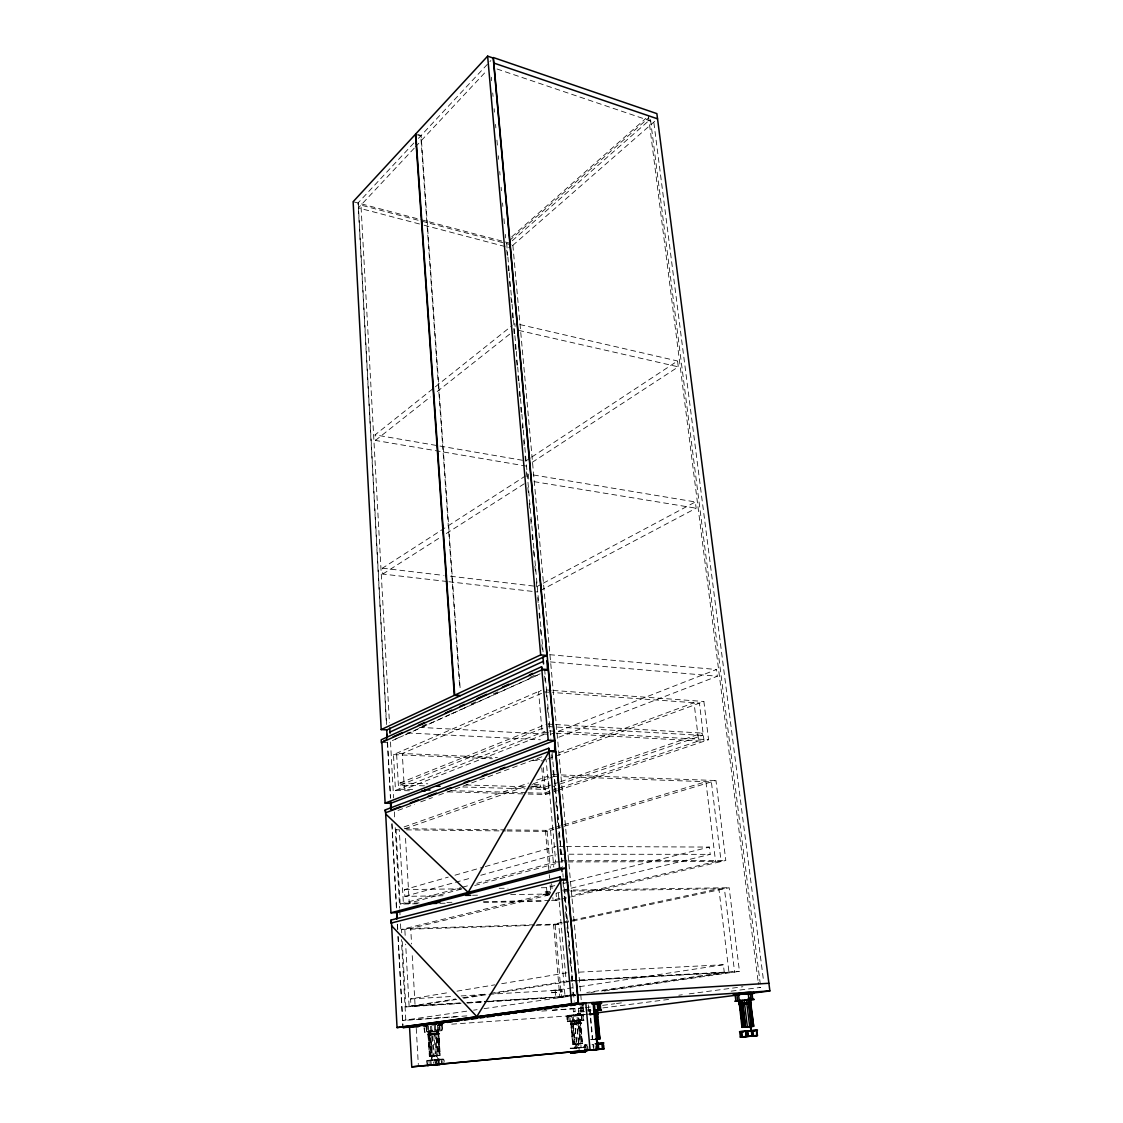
<?xml version="1.0" encoding="UTF-8"?>
<svg xmlns="http://www.w3.org/2000/svg" width="1123" height="1123" viewBox="0 0 1123 1123"><rect width="100%" height="100%" fill="white"/><g stroke="black" fill="none" stroke-linecap="round" stroke-linejoin="round"><path stroke-width="0.75" stroke-dasharray="5 3.75" d="M440.483 1024.373L440.918 1025.117L438.77 1025.299L438.798 1024.527M569.979 1016.273L571.677 1015.389L571.565 1016.133L566.259 1016.399L567.747 1015.445L583.792 1014.111L583.946 1014.869L578.724 1015.459L579.201 1020.765L580.816 1020.653L580.451 1015.066L583.427 1014.911L583.904 1020.245L579.201 1020.765M571.691 1015.739L568.084 1016.147L568.168 1015.403L569.908 1015.248L570.259 1021.523L567.241 1021.691L566.778 1016.357L580.338 1015.346L572.098 1016.118L574.737 1044.292L580.956 1043.702L581.012 1047.31L570.147 1048.278L585.757 1046.889L580.633 1047.394M581.728 1014.434L580.83 1015.22L581.588 1015.15L581.728 1014.434L580.058 1014.602L581.784 1015.178L580.058 1014.602M576.211 1044.109L574.906 1047.871L574.316 1044.306L580.535 1043.702L578.134 1015.164L573.488 1014.827L566.259 1016.399M434.727 1055.887L432.916 1056.055C426.937 1066.878 448.47 1051.661 443.388 1064.014L443.108 1059.41L440.567 1059.635M580.184 1015.052L580.409 1014.28L578.696 1014.462L580.184 1015.052L578.696 1014.462L580.409 1014.28M587.61 1014.069L578.935 1015.164L579.201 1014.364M569.824 1016.259L570.105 1015.543M581.012 1047.31L574.906 1047.871L577.334 1044.053M571.172 1023.671C572.758 1022.842 591.919 1022.295 574.288 1024.204M413.854 143L358.069 202.94L386.424 724.532M418.416 138.396L490.835 60.6M414.219 148.194L358.335 207.909L422.374 224.754M415.398 146.916L486.736 70.693M580.409 1022.814L570.428 1023.713L573.011 1024.302M511.709 236.855L645.907 118.322M509.281 240.743L648.771 117.761M512.2 240.799L650.287 119.403M512.621 245.516L654.906 121.13M568.589 1016.118L569.529 1015.318L569.81 1016.006L568.084 1016.147M526.434 466.115L375.391 440.427L375.082 434.882L433.997 387.884M435.373 386.789L512.102 325.586M375.391 440.427L430.291 396.981M437.156 391.548L512.649 331.804M574.906 1047.871L580.956 1043.702L579.566 1043.8M593.309 1044.474L593.8 1049.794M530.337 458.002L525.971 460.879L375.082 434.882M531.797 457.033L677.562 360.988L678.292 366.842L529.354 464.206M447.165 581.517L382.789 574.064L382.466 568.182L525.367 476.012M382.789 574.064L440.356 537.327M446.252 533.551L525.957 482.679M549.526 894.47C541.089 896.996 542.423 890.02 550.088 891.522M543.209 894.427L550.256 893.332M580.788 1015.304L583.792 1014.111M541.763 584.002L537.159 586.459L445.031 575.58M543.307 583.174L695.362 501.953L696.148 508.2L540.725 590.375M421.799 726.3L426.558 724.138M471.07 704.023L475.843 701.875M493.334 693.972L498.093 691.81M529.888 677.45L534.66 675.288M395.324 739.131L400.097 736.983M406.47 734.119L436.707 720.489M438.293 719.759L449.425 714.747M451.025 714.031L462.157 709.006M463.757 708.29L540.135 673.842M392.362 740.59L403.494 735.579M405.094 734.849L540.303 673.898M428.382 1034.213L438.939 1033.272L439.275 1034.044L427.681 1035.069L427.737 1034.269L434.587 1033.567M409.446 790.789L395.464 790.41L393.485 754.614L541.328 690.28M541.581 693.326L402.301 753.505L404.364 789.329L546.775 733.403M427.681 1035.069L439.275 1034.044M439.121 1033.328L427.638 1034.311M580.044 1019.305L582.219 1043.604L580.423 1019.221M424.466 785.847L400.139 785.131L400.027 782.97L546.803 724.04M579.047 1013.143C582.963 1013.325 576.675 1014.195 580.493 1013.002M400.139 785.131L545.399 727.157M577.011 1014.167C580.549 1013.1 574.667 1013.816 578.457 1014.041M395.464 790.41L544.95 731.312M550.34 734.4L716.502 669.505L717.358 676.228L557.401 737.783M397.977 810.441L414.387 804.321M420.732 801.85L432.453 797.583M438.784 795.126L542.437 756.593M559.156 752.705L694.042 702.731L698.646 740.941L558.791 788.22M547.743 759.036L554.271 756.621M555.899 756.018L703.882 701.482L708.571 739.72L558.973 790.03M417.531 903.762L400.153 904.099L396.054 829.757L399.198 828.648M404.112 826.921L528.512 783.054M536.696 780.162L548.15 776.133L555.703 861.959L476.152 883.506M404.996 828.718L526.547 786.128M533.116 783.826L554.467 776.358L562.104 861.945M580.423 1006.91L580.914 1011.907L583.511 1011.556L582.921 1004.973M528.54 786.872L544.178 787.349L558.987 782.254M560.63 781.692L702.156 733.08L702.437 735.397L557.527 784.879M526.982 788.865L544.346 789.385L555.871 785.44M557.148 788.767L543.981 793.217L541.791 767.865M528.203 794.031L545.666 794.508L557.317 790.592M553.793 827.805L545.427 830.332L549.119 873.048M555.464 827.3L705.904 781.706L715.576 861.58L571.775 895.578M507.175 830.992L547.112 831.427L553.906 829.378M555.576 828.872L715.955 780.527L725.795 860.457L568.533 897.488M551.379 990.879C556.545 988.605 570.035 990.711 556.545 992.564C543.588 992.297 557.977 989.882 562.202 989.967M551.533 992.76L562.356 991.834M443.024 895.747L404.87 896.379L404.477 889.613L448.245 877.119M454.983 875.196L483.606 867.04M485.29 866.563L555.997 846.391M404.87 896.379L453.776 882.776M455.475 882.313L472.334 877.625M480.77 875.28L556.685 854.182M439.247 1055.55L437.409 1025.453C444.919 1021.748 443.753 1034.465 436.356 1031.195L437.858 1055.69L440.188 1055.452L438.307 1025.102L441.999 1024.92M400.153 904.099L460.921 887.633M462.606 887.184L469.372 885.345M461.314 889.093L409.249 903.117L405.487 837.365M474.762 885.471L557.064 863.292M541.3 887.746L546.564 887.661L555.043 885.556M563.521 883.436L568.603 882.173M570.302 881.752L709.329 847.079L710.213 854.35L560.7 890.736M401.739 932.848L401.543 929.409L549.835 893.318M510.684 894.638L547.112 894.034L550.509 893.206M549.484 894.849L410.695 928.44L411.579 943.952M556.25 893.206L559.633 892.392M559.942 898.386L551.477 900.379L556.657 900.281L556.053 893.29M560.054 899.481L553.148 901.109L552.853 897.628M561.753 899.088L566.834 897.881M570.484 1024.429L577.419 1023.699M562.062 922.362L553.541 924.187L559.816 997.027L575.355 994.753M563.76 921.997L718.874 888.798L728.981 972.35L601.254 990.977M535.994 925.366L555.197 924.79L562.146 923.303M563.858 922.938L729.15 887.717L739.453 971.339L603.135 991.16M581.77 1020.456L581.293 1015.136L583.427 1014.911L582.29 1014.42L566.315 1015.754M567.241 1021.691L571.93 1021.172L571.453 1015.824L568.912 1016.147L569.375 1021.481M459.84 1002.965L410.962 1005.997L410.569 998.923L450.112 992.311M456.991 991.16L494.822 984.843M501.7 983.692L567.045 972.785M430.109 1030.17L431.667 1056.167L429.337 1056.392L427.877 1031.826L429.912 1031.56L431.386 1056.181L433.296 1056.013L431.765 1030.002M402.216 941.453L405.824 1006.896L455.727 998.951M462.662 997.757L488.505 993.63M490.232 993.364L567.775 980.997M437.38 1025.524L439.261 1025.327L439.612 1030.97L437.745 1031.111L442.35 1030.591M456.682 999.4L415.117 1005.997L412.071 952.571M463.617 998.305L487.859 994.459M494.78 993.35L572.73 980.983L564.715 891.157M489.024 994.29L555.267 990.388L577.798 986.949M579.538 986.682L723.366 964.741L724.279 972.364L586.782 992.493M484.28 1001.449L555.843 997.027L567.873 995.259M569.586 995.006L574.751 994.262M590.895 992.493L594.348 991.988M488.028 1001.786L561.486 997.224L575.467 995.189M466.705 1011.177L402.525 1020.498L456.485 1016.848M473.639 1010.167L477.107 1009.661M484.041 1008.665L576.169 995.273M570.863 1023.657L581.138 1022.772M580.689 1022.828L574.892 1023.221M552.235 1010.363L583.539 1007.907M585.28 1007.682L590.473 1006.98M602.602 1005.38L614.716 1003.765M616.457 1003.527L625.118 1002.376M678.811 995.245L682.279 994.781M689.213 993.855L730.778 988.338M732.519 988.1L742.907 986.724M573.123 1008.257L573.432 1011.753L590.768 1009.591M602.897 1007.907L668.817 999.4M731.143 991.146L760.734 987.398L758.881 987.51L758.222 982.302M580.914 1011.907L584.536 1011.655M424.045 1027.896L424.522 1032.177L438.321 1030.942M424.283 1027.798L424.536 1032.065L434.713 1031.363M431.639 1025.987L431.976 1031.644L430.881 1031.784L439.612 1030.97M589.35 1013.844L592.818 1013.409M566.778 1016.357L569.796 1016.203M583.946 1014.869L576.941 1015.304L577.419 1020.653L583.904 1020.245M550.691 892.504L543.055 892.631M578.485 1015.543L572.112 1016.104L573.292 1015.964L573.755 1021.27L572.576 1021.411L580.816 1020.653M577.419 1020.653L578.612 1020.512L570.302 1021.284L571.93 1021.172M436.117 1033.455L437.479 1033.371M436.552 1034.367L438.517 1034.129M435.724 1063.13L436.187 1059.986L434.826 1060.182L435.008 1063.242M438.04 1064.464L437.759 1059.845L437.394 1064.534M573.727 1044.334L572.702 1044.432L570.638 1021.425L573.109 1021.088L570.666 1021.383L572.66 1044.446L575.144 1044.193L572.983 1019.81M572.955 1021.284L576.464 1020.989M580.1 1043.814L582.612 1043.548L580.1 1043.814L578.05 1020.835L580.156 1020.582M438.138 1059.466L436.566 1055.732L438.293 1055.62L438.644 1059.424L431.822 1060.028L431.26 1056.238L432.916 1056.055M571.944 1024.246L581.209 1023.474M571.86 1024.358C568.322 1024.625 585.967 1023.221 578.499 1023.629M437.816 1025.496L442.532 1024.864L437.675 1025.046M579.342 1052.167L578.963 1047.829L579.777 1047.745L580.17 1052.083M580.38 1047.717L581.195 1047.633L578.963 1047.829M573.249 1023.362L570.428 1023.713M427.344 1065.446L426.445 1060.505L443.262 1059.003M427.652 1065.404L427.975 1060.73M429.716 1060.589L427.386 1060.8M587.862 1011.079L590.136 1010.854M429.912 1031.56L438.531 1030.886M430.544 1030.352L432.088 1056.196L430.53 1026.141M435.373 1025.243L437.226 1055.662L435.878 1029.651M438.447 1029.51L440.034 1055.438L437.226 1055.662M571.874 1048.475L573.249 1048.363M436.833 1034.353L428.242 1035.041M435.752 1055.873L438.293 1055.62M574.737 1044.292L572.87 1021.102L574.695 1020.933L579.58 1020.554L581.532 1043.674M430.151 1065.208L429.884 1060.631L432.509 1060.379L431.316 1060.491M438.616 1062.92L438.419 1059.859L439.444 1059.761M588.368 1010.911L591.049 1010.658M590.487 1039.673L595.218 1039.252M440.23 1059.705L441.255 1059.607L438.419 1059.859M581.756 1047.633L580.717 1047.731L583.258 1047.506M589.996 1013.704L591.723 1013.55M433.324 1056.013L438.124 1055.662L436.552 1029.819M576.675 1020.751L578.724 1043.871L575.144 1044.193M574.4 1019.895L576.534 1044.137L580.338 1043.8L578.163 1019.544M439.374 1064.365L439.093 1059.747L442.013 1059.494L442.308 1064.099M431.358 1065.109L430.881 1060.463L433.31 1060.252L433.492 1063.327M585.265 1047.829L585.027 1045.162L588.185 1044.881M590.389 1013.69L592.832 1013.479M590.038 1014.027L592.467 1013.816M590.473 1014.574L592.916 1014.364M590.122 1014.911L592.551 1014.687M438.237 1029.58L440.188 1055.452M577.292 1048.054L578.64 1047.927M591.372 1039.687L594.488 1039.421M435.542 1060.056L437.759 1059.845M438.77 1025.299L440.918 1025.117M589.519 1014.981L591.217 1014.827M437.465 1055.648L431.26 1056.238M432.088 1056.196L434.11 1056.027L432.523 1030.184M432.86 1059.986L426.445 1060.505M573.727 1048.363L572.688 1048.447L575.229 1048.222L574.204 1048.306M429.884 1060.631L431.078 1060.519M578.134 1015.164L569.305 1015.262M587.876 1014.223L591.133 1013.957M574.99 1044.264L573.628 1044.376L571.579 1019.965M432.327 1056.181L430.713 1056.308L429.168 1030.437M439.093 1059.747L439.935 1059.677M442.013 1059.494L441.171 1059.551L441.536 1064.197M574.316 1044.306L575.706 1044.193M430.881 1060.463L431.99 1060.379M432.201 1060.337L433.31 1060.252M575.622 1048.138L574.808 1048.194L576.885 1048.026L576.085 1048.082M427.933 1031.939L431.976 1031.644M570.259 1021.523L573.755 1021.27M437.759 1025.145L442.995 1024.78M451.713 1024.162L580.451 1015.066M573.432 1011.753L575.158 1011.626L574.85 1008.131M591.989 1044.474L592.958 1044.404L593.211 1047.085M466.859 1015.894L405.81 1020.021L401.374 939.586M552.319 1010.124L581.967 1008.117L581.489 1002.881M541.791 1011.079L550.495 1010.489M429.393 1034.213L438.475 1033.371M427.47 1060.814L429.533 1060.631M466.817 1002.53L482.525 1001.562M461.118 1003.148L409.123 1006.362L405.656 944.162M468.052 1002.713L487.101 1001.534M488.842 1001.421L565.08 996.691L558.735 924.032L535.994 924.706M405.824 1006.896L460.037 1003.527M467.042 1003.092L486.273 1001.898M410.569 998.923L454.155 996.354M461.118 995.933L487.284 994.388M570.779 1048.601L572.856 1048.405M570.737 980.618L739.453 971.339M571.256 980.814L724.279 972.364M579.201 972.153L723.366 964.741M585.027 1045.162L585.546 1047.815M585.673 1044.685L584.564 1044.727L585.027 1047.619M438.728 1034.058L428.439 1034.971M437.717 1033.342L438.672 1033.3M428.2 1034.283L429.154 1034.241M534.239 924.762L404.785 928.609L405.178 935.529M401.543 929.409L534.253 925.408M579.117 1013.901L580.563 1013.774M434.826 1060.182L435.345 1064.758M440.146 903.327L447.094 903.187M483.606 902.471L544.458 901.278M419.047 902.934L403.368 903.229L399.297 830.388M446.912 902.401L452.148 902.288M483.494 901.685L549.694 900.421M472.516 895.27L481.191 895.115M564.448 890.16L729.15 887.717M563.521 891.185L568.771 891.101M570.512 891.072L724.419 888.714L734.61 972.041L566.189 981.348L558.271 891.255M404.477 889.613L462.367 888.812M499.202 888.321L507.975 888.195M561.837 860.765L567.059 860.751M568.814 860.751L725.795 860.457M555.703 861.959L566.146 861.931M567.887 861.931L721.106 861.566L711.378 781.903L560.307 776.555M560.166 854.196L710.213 854.35M559.479 846.405L564.701 846.433M566.441 846.433L709.329 847.079M404.42 828.704L505.322 829.869M507.063 829.897L550.551 830.388L553.765 867.082M396.054 829.757L399.521 829.799M406.47 829.869L505.434 830.964M429.87 1056.364L428.41 1031.826M447.866 791.841L526.448 793.989M412.604 789.567L398.595 789.174L396.587 753.266L497.433 757.562M451.095 790.634L526.336 792.726M528.077 792.782L549.077 793.357L546.115 759.625L535.685 759.19M400.027 782.97L427.807 783.812M466.017 784.977L526.799 786.816M462.69 786.97L525.241 788.823M553.358 776.316L558.58 776.498M552.432 774.617L715.955 780.527M393.485 754.614L492.407 758.769M532.316 760.439L542.732 760.875M383.308 742.542L387.589 742.738M407.452 732.954L540.374 739.762M419.314 727.353L546.845 734.203M549.835 730.947L708.571 739.72M548.403 732.758L542.142 732.421L538.563 691.487L550.803 692.372M556.067 733.179L704.065 741.236L699.432 703.124L552.558 692.498M548.768 726.609L702.437 735.397M548.543 724.138L553.779 724.447M555.52 724.546L702.156 733.08M546.185 689.943L551.379 690.322M553.12 690.448L703.882 701.482M550.298 661.91L717.358 676.228M549.638 654.681L716.502 669.505M448.905 581.728L537.65 592.003M581.588 1015.15L581.012 1014.532M382.466 568.182L443.304 575.369M534.085 481.641L696.148 508.2M533.481 474.973L695.362 501.953M518.784 330.415L678.292 366.842M519.921 324.575L677.562 360.988M433.941 1031.181L435.457 1055.817M511.176 244.856L360.96 205.102L389.442 722.735M424.059 225.204L509.996 247.818M353.127 201.705L509.575 243.115M418.444 134.704L421.111 135.504L460.177 688.567M415.454 134.269L420.774 135.869L459.784 688.75M497.012 68.994L653.797 122.084L763.5 980.449M650.526 120.077L760.285 983.916M648.476 116.048L757.997 980.561M595.092 1045.653L595.457 1049.654M589.982 1009.282L592.762 1039.477M589.645 1009.647L592.383 1039.631M588.241 1004.818L588.845 1011.36M587.75 1046.299L587.989 1048.966M587.09 1048.994L586.725 1044.966L585.883 1045.05L586.36 1050.412M582.626 1006.938L583.062 1011.851M582.907 1015.024L583.384 1020.344M512.874 245.305L581.335 1001.14M581.054 1006.741L581.503 1011.697M581.644 1014.911L582.121 1020.26M580.198 1020.526L582.276 1043.576M579.707 1019.235L581.756 1043.66M578.345 1008.594L578.935 1015.164M514.839 323.396L515.12 326.512M528.315 474.103L528.905 480.798M576.338 1019.726L578.499 1043.969M506.641 243.073L507.736 255.3M507.891 257.041L509.14 271.008M509.295 272.763L511.934 302.452M512.088 304.207L513.337 318.174M513.492 319.929L514.741 333.896M514.896 335.651L516.145 349.618M516.299 351.359L517.549 365.34M517.703 367.081L518.952 381.062M519.107 382.803L520.342 396.784M520.51 398.525L521.746 412.506M521.9 414.247L523.15 428.214M523.304 429.969L543.083 651.803M544.641 669.266L550.874 739.145M552.123 753.112L562.244 866.647M562.862 873.638L563.17 877.133M563.325 878.874L574.232 1001.155M491.341 77.234L491.649 80.73M492.73 92.956L493.053 96.452M494.134 108.678L494.443 112.16M495.538 124.386L495.847 127.882M496.928 140.108L497.405 145.344M498.331 155.816L498.64 159.312M499.735 171.538L500.044 175.02M501.125 187.246L501.448 190.742M502.528 202.968L502.837 206.464M503.932 218.676L504.395 223.912M505.322 234.398L505.645 237.894M506.726 250.106L507.189 255.356M508.129 265.828L508.593 271.064M509.519 281.536L510.151 288.527M510.923 297.258L511.386 302.494M512.327 312.966L512.79 318.216M513.716 328.688L514.194 333.924M515.12 344.41L515.583 349.646M516.524 360.118L516.987 365.354M517.914 375.84L518.391 381.076M519.317 391.548L519.781 396.784M520.721 407.27L521.184 412.506M522.265 424.733L522.588 428.214M523.669 440.441L524.132 445.677M525.073 456.163L525.536 461.399M526.462 471.871L526.94 477.107M527.866 487.593L528.329 492.829M529.27 503.301L529.733 508.537M530.66 519.023L531.137 524.259M532.063 534.73L532.527 539.981M533.467 550.452L533.93 555.688M534.857 566.16L535.334 571.41M536.261 581.882L536.724 587.118M537.664 597.59L538.128 602.84M539.054 613.312L539.531 618.548M540.458 629.034L540.921 634.27M541.862 644.742L542.479 651.733M544.655 676.172L545.118 681.408M546.059 691.894L546.676 698.871M547.448 707.602L548.08 714.593M548.852 723.324L549.47 730.301M551.646 754.754L552.277 761.731M553.049 770.462L553.667 777.453M554.453 786.184L555.071 793.161M555.843 801.892L556.629 810.624M557.247 817.614L557.864 824.605M558.65 833.322L559.268 840.313M560.04 849.044L560.672 856.035M563.002 882.215L563.62 889.205M564.237 896.196L564.869 903.173M565.641 911.904L566.413 920.635M567.045 927.626L567.817 936.357M568.589 945.089L569.221 952.065M569.993 960.797L570.61 967.787M571.396 976.519L571.86 981.755M572.786 992.227L573.109 995.722M574.583 1019.656L576.745 1044.039M571.354 1021.397L573.376 1044.404M568.617 1016.357L569.08 1021.663M567.283 1016.259L567.747 1021.593M543.321 767.599L545.666 794.508M544.178 787.349L544.346 789.385M547.112 831.427L550.284 868.009M551.646 883.689L552.249 890.651M555.197 924.79L561.486 997.224M549.273 874.761L549.568 878.172M550.158 885.008L550.747 891.844M540.219 784.977L540.374 786.69M546.564 887.661L547.112 894.034M555.267 990.388L555.843 997.027M441.648 1025.004L441.999 1030.675M439.893 1024.485L439.935 1025.229M439.795 1025.145L440.132 1030.802M439.43 1024.962L439.781 1030.647M438.012 1031.026L439.514 1055.522M437.493 1029.552L439.079 1055.508M434.264 1025.383L436.229 1055.845M436.791 1064.632L436.271 1060.056L436.468 1064.604M429.014 1031.812L430.474 1056.336L429.505 1056.406L427.596 1026.282M428.453 1025.931L430.277 1056.294M426.572 1026.057L426.838 1032.079M426.08 1026.254L426.417 1031.925M416.254 1028.387L418.317 1064.548M390.509 741.966L393.583 797.934M394.355 811.929L394.735 818.92M395.226 827.665L399.648 908.1M399.746 909.855L400.027 915.105M400.518 923.85L400.995 932.581M358.237 203.066L386.607 724.644M387.575 742.457L390.607 798.06M391.983 823.384L396.545 907.398M397.472 924.468L397.767 929.69M398.146 936.652L402.975 1025.439M387.379 742.05L390.425 798.088M391.857 824.352L396.419 908.423M397.289 924.187L397.57 929.437M397.949 936.442L402.904 1027.601M531.755 786.69A5.194 0.898 -5 0 1 539.363 786.184A5.194 0.898 -5 0 1 537.917 787.602A5.194 0.898 -5 0 1 530.575 787.869M534.015 784.556A5.194 0.898 -5 0 1 540.135 785.089A5.194 0.898 -5 0 1 532.204 786.353M531.614 784.963A5.194 0.898 -5 0 1 532.737 784.738M428.804 1031.56L426.908 1031.77L428.789 1031.63"/><path stroke-width="1.5" d="M385.582 812.771L384.992 810.006L548.796 748.227L549.273 750.669L554.678 750.922L554.678 741.77M391.492 922.895L397.051 1027.601L578.163 1003.021L567.101 880.011L560.559 880.081L390.846 923.134L390.986 920.074L560.18 876.866L560.672 879.337L566.203 879.281L565.753 869.609L566.764 880.025M381.89 742.471L385.119 803.127L390.888 803.254L554.565 740.492L548.249 670.319L541.946 669.799L381.273 742.668L381.259 739.762L541.581 666.739L542.044 669.097L547.378 669.547L547.196 660.422L548.221 670.066L544.936 670.038M753.954 992.437L751.413 992.9L753.884 993.35C749.673 990.725 739.594 993.981 733.445 994.374L734.091 995.217M744.282 1031.363L739.495 1031.714L750.908 1030.689L751.315 1026.506L748.381 999.863L744.1 1000.242L747.371 1026.801L753.673 1026.282L750.178 998.319M737.629 1000.902L736.842 993.827L738.457 993.715L739.257 1000.607L740.998 1000.495L734.849 1001.239L737.965 1001.028M591.947 1003.021L596.889 1002.614L597.31 1003.513L595.401 1003.723L596.903 1002.628L601.324 1002.46L601.493 1003.415L597.506 1004.018M582.304 1004.888L583.96 1003.92M582.276 1004.945L582.486 1003.976L583.511 1004.776M426.642 1026.141L427.035 1025.327L424.887 1025.51L427.035 1025.327L426.712 1026.099L425.87 1025.397M560.7 881.05L476.784 1016.568L391.646 925.787M555.534 751.441L552.207 751.54M487.635 56.15L415.777 133.904L454.703 695.165L460.669 695.572L546.915 655.453L493.208 58.059L487.635 56.15L540.668 654.891L454.703 695.165M597.169 1013.213C589.954 1013.606 601.703 1012.764 597.015 1013.353M597.239 1014.097L597.31 1010.363L599.893 1038.901L596.818 1039.224L599.991 1038.873L599.106 1033.946M381.202 729.599L454.31 695.348L460.276 695.755L386.888 729.894L381.202 729.599L353.127 201.705L415.454 134.269L454.31 695.348M389.962 732.07L543.335 661.321M383.547 741.152L386.719 739.706M393.064 736.828L402.567 732.505M418.416 725.304L424.761 722.412M445.368 713.049L451.699 710.171M459.63 706.564L464.375 704.402M477.064 698.646L486.568 694.323M502.416 687.108L508.761 684.23M529.368 674.867L532.527 673.421M385.119 803.127L548.221 740.169L554.565 740.492M392.25 809.697L400.42 806.623M410.232 802.931L418.416 799.857M428.228 796.165L436.412 793.091M446.224 789.399L451.123 787.56M464.22 782.647L469.119 780.794M482.202 775.881L487.115 774.042M500.198 769.115L505.111 767.276M387.224 812.168L547.575 752.017M738.513 994.459L740.239 994.346L736.885 994.767L736.842 993.827L738.569 994.529L734.582 995.16M598.433 1002.993L599.149 1003.765L596.762 1003.078L598.713 1002.895M748.199 998.389L751.68 1026.422L741.966 1027.334L739.018 1000.79L739.762 1004.313M746.36 1000.032L749.701 1026.59M744.465 1002.839L751.048 1002.362L749.757 1002.6M750.304 1002.446L748.718 1002.488M748.072 999.905L750.361 999.793L750.796 1003.218L748.508 1003.344L751.147 1003.176L749.855 1003.415M385.624 812.785L390.944 912.788L559.563 868.233L566.048 868.191L555.562 751.694L549.175 751.399L468.179 892.378L385.694 813.993M566.048 868.191L396.84 912.648L390.944 912.788M597.436 1003.148L601.324 1002.46M598.194 1003.751L600.847 1003.485L599.387 1002.895M598.812 1010.321L601.465 1010.054L593.52 1010.518L595.022 1010.321L594.404 1003.695L591.723 1003.934M733.698 995.09L748.255 993.546L749.013 999.695L747.441 999.891L754.263 999.428L751.161 999.638L750.403 993.504L747.918 993.658M750.697 1004.945L753.673 1026.282M581.503 1004.074L579.665 1004.509L582.051 1004.467M596.481 1013.395L597.492 1013.255M596.566 1014.28L597.576 1014.125M736.716 994.725L737.825 994.571M397.051 1027.601L578.163 1003.021M578.471 1003.457L493.362 57.54L656.871 113.62L769.873 990.935L578.471 1003.457L402.904 1027.601L418.598 1026.492M739.018 1000.79L740.38 1000.621L743.637 1027.152L745.447 1026.969L742.177 1000.425L745.447 1026.969M416.156 1026.675L419.623 1026.197M423.09 1025.72L426.558 1025.243M431.765 1024.541L436.959 1023.825M440.441 1023.348L443.908 1022.871M447.375 1022.407L452.569 1021.691M456.05 1021.214L459.518 1020.751M464.711 1020.035L468.179 1019.558M471.646 1019.08L476.854 1018.379M480.321 1017.901L483.788 1017.424M487.256 1016.947L494.204 1016.006M497.671 1015.529L501.139 1015.052M504.606 1014.588L509.814 1013.872M513.281 1013.395L516.748 1012.918M521.942 1012.216L525.41 1011.739M528.891 1011.261L534.085 1010.56M537.552 1010.082L541.019 1009.605M544.501 1009.128L551.435 1008.187M554.902 1007.71L558.37 1007.233M561.837 1006.755L567.045 1006.054M570.512 1005.576L575.706 1004.86M579.173 1004.397L582.655 1003.92M739.341 1003.415L747.314 1002.586M749.252 1002.642L750.389 1002.488M601.493 1003.415L592.916 1003.906L600.847 1003.485M749.364 1003.457L750.501 1003.302M596.299 1012.96L735.158 995.343M750.782 993.35L769.873 990.935M746.669 993.743L748.255 993.546M750.403 993.504L753.266 993.406M600.594 1043.772L603.149 1043.548M443.262 1064.028L438.7 1064.45L439.725 1064.351M744.633 1031.279L745.377 1031.181M597.155 1039.084L594.797 1010.475L597.464 1039.056L595.232 1039.252L597.703 1039.098M594.502 1010.503L597.31 1010.363M595.148 1014.181L598.152 1014.041L593.52 1014.294M739.65 1000.846L738.737 1000.888M752.494 1031.026L754.263 1030.83M742.261 1027.292L743.398 1027.166L740.141 1000.635M753.365 1026.324L751.975 1026.464M598.32 1043.913L597.282 1044.025L597.773 1049.387L598.826 1049.289L598.32 1043.913L596.58 1044.053M736.604 993.911L738.457 993.715M742.542 1003.021L738.709 1003.499L739.664 1003.499M583.258 1051.83L584.507 1051.704M582.135 1051.942L581.11 1052.04L585.574 1051.633M739.257 1000.607L749.013 999.695M753.547 1035.883L752.929 1030.886L751.708 1031.012L752.326 1035.996L756.621 1035.617L756.621 1030.591L757.506 1035.56L754.881 1035.785M597.029 1010.868L596.594 1010.868M757.056 1035.603L751.61 1036.094M740.436 994.234L753.884 993.35M741.545 1036.964L740.941 1031.995L741.854 1031.897L742.471 1036.88L744.689 1036.683L740.155 1037.105L752.326 1035.996M596.032 1049.542L597.071 1049.444L596.818 1046.748M579.342 1052.167L580.17 1052.083M750.754 1036.136L751.975 1036.024L751.357 1031.026L750.136 1031.153L752.929 1030.886M597.436 1043.66L603.907 1043L595.92 1043.66M428.256 1065.348L429.168 1065.264M429.983 1065.208L427.344 1065.446L434.475 1064.786M587.217 1050.328L588.494 1050.202M588.887 1050.187L589.743 1050.103L585.504 1050.51L594.881 1049.626M603.598 1044.853L603.977 1048.854L603.233 1048.91L602.728 1043.548L599.359 1043.843L600.173 1043.786M750.487 1030.802L757.506 1030.114L749.336 1030.788M752.284 1031.026L750.992 1031.153L753.8 1030.9M590.08 1049.991L585.785 1002.965L409.544 1027.138L411.762 1066.85L603.977 1048.854M432.79 1064.969L427.737 1065.418M572.253 1052.798L573.263 1052.7M573.628 1052.686L570.554 1052.953L585.813 1051.605L574.106 1052.672L575.608 1052.532M745.209 1026.998L747.427 1026.787M595.162 1043.8L598.334 1043.506L596.243 1039.182M746.163 1036.543L745.56 1031.546L747.736 1031.363L747.693 1036.403L747.946 1033.034M756.621 1030.591L754.095 1030.83M599.921 1049.247L589.378 1050.187M603.233 1048.91L599.85 1049.205L600.665 1049.135M574.583 1052.616L571.158 1052.911M753.112 1035.967L744.928 1036.711M596.72 1011.683L597.717 1011.57L596.86 1011.626M440.511 1064.295L436.552 1064.646M757.239 1035.56L754.726 1035.799M411.762 1066.85L597.408 1049.359L593.056 1002.502M431.358 1065.109L443.388 1064.014L439.374 1064.365L441.465 1064.169M740.941 1031.995L743.145 1031.798M743.3 1036.852L745.265 1036.669L740.436 1037.091L739.706 1032.135L742.443 1031.883M741.615 1031.995L742.696 1031.911M741.741 993.897L733.445 994.374M585.785 1050.482L588.115 1050.3M432.481 1064.969L433.59 1064.871M576.464 1052.419L577.278 1052.349M432.79 1024.681L436.019 1024.415M592.481 1049.851L593.449 1049.766M593.435 1013.409L595.022 1013.283M602.728 1043.548L601.914 1043.604L602.419 1048.98M745.56 1031.546L746.823 1036.487M577.713 995.048L768.89 983.271M426.221 1025.706L423.582 1025.678M740.015 1004.313L738.794 1004.355L748.816 1003.302L739.439 1004.229L740.562 1010.882M427.975 903.566L436.665 903.383M431.246 902.695L439.949 902.527M465.582 895.382L470.776 895.298M737.923 993.673L745.77 993.729M421.672 791.125L425.154 791.224M424.845 789.904L430.095 790.045M436.622 786.198L440.104 786.311M540.668 654.891L546.915 655.453M493.867 63.07L657.531 118.827M560.18 876.866L571.537 1003.457M548.796 748.227L559.563 868.233M541.581 666.739L548.221 740.169M391.071 920.088L391.408 922.081M396.896 914.066L396.559 918.782M385.708 812.154L385.357 810.062M387.126 734.386L386.789 738.878M751.975 993.308L752.747 999.442M749.588 998.319L753.084 1026.31M749.462 999.821L752.775 1026.338M750.389 1026.548L750.908 1030.689M742.471 1023.994L742.879 1027.278M741.04 1014.083L742.57 1027.306M735.144 994.88L735.888 1001.014M600.173 1003.625L600.791 1010.195M598.727 1003.415L599.345 1010.026M597.225 1003.625L597.843 1010.223M596.903 1010.405L597.548 1017.396M598.026 1022.365L598.798 1030.633M596.467 1010.377L599.135 1038.929M596.159 1010.405L598.826 1038.957M584.915 1048.77L585.181 1051.647M542.942 656.969L543.574 663.946M561.753 868.247L562.062 871.743M391.211 809.262L390.622 804.04L390.593 808.925M389.737 727.985L390.032 733.235M386.719 729.796L387 735.046M390.622 801.597L391.001 808.602M396.616 911.918L396.995 918.923M750.304 993.392L748.662 993.56L750.304 993.392M739.102 994.023L736.814 994.234L739.102 994.023"/></g></svg>
